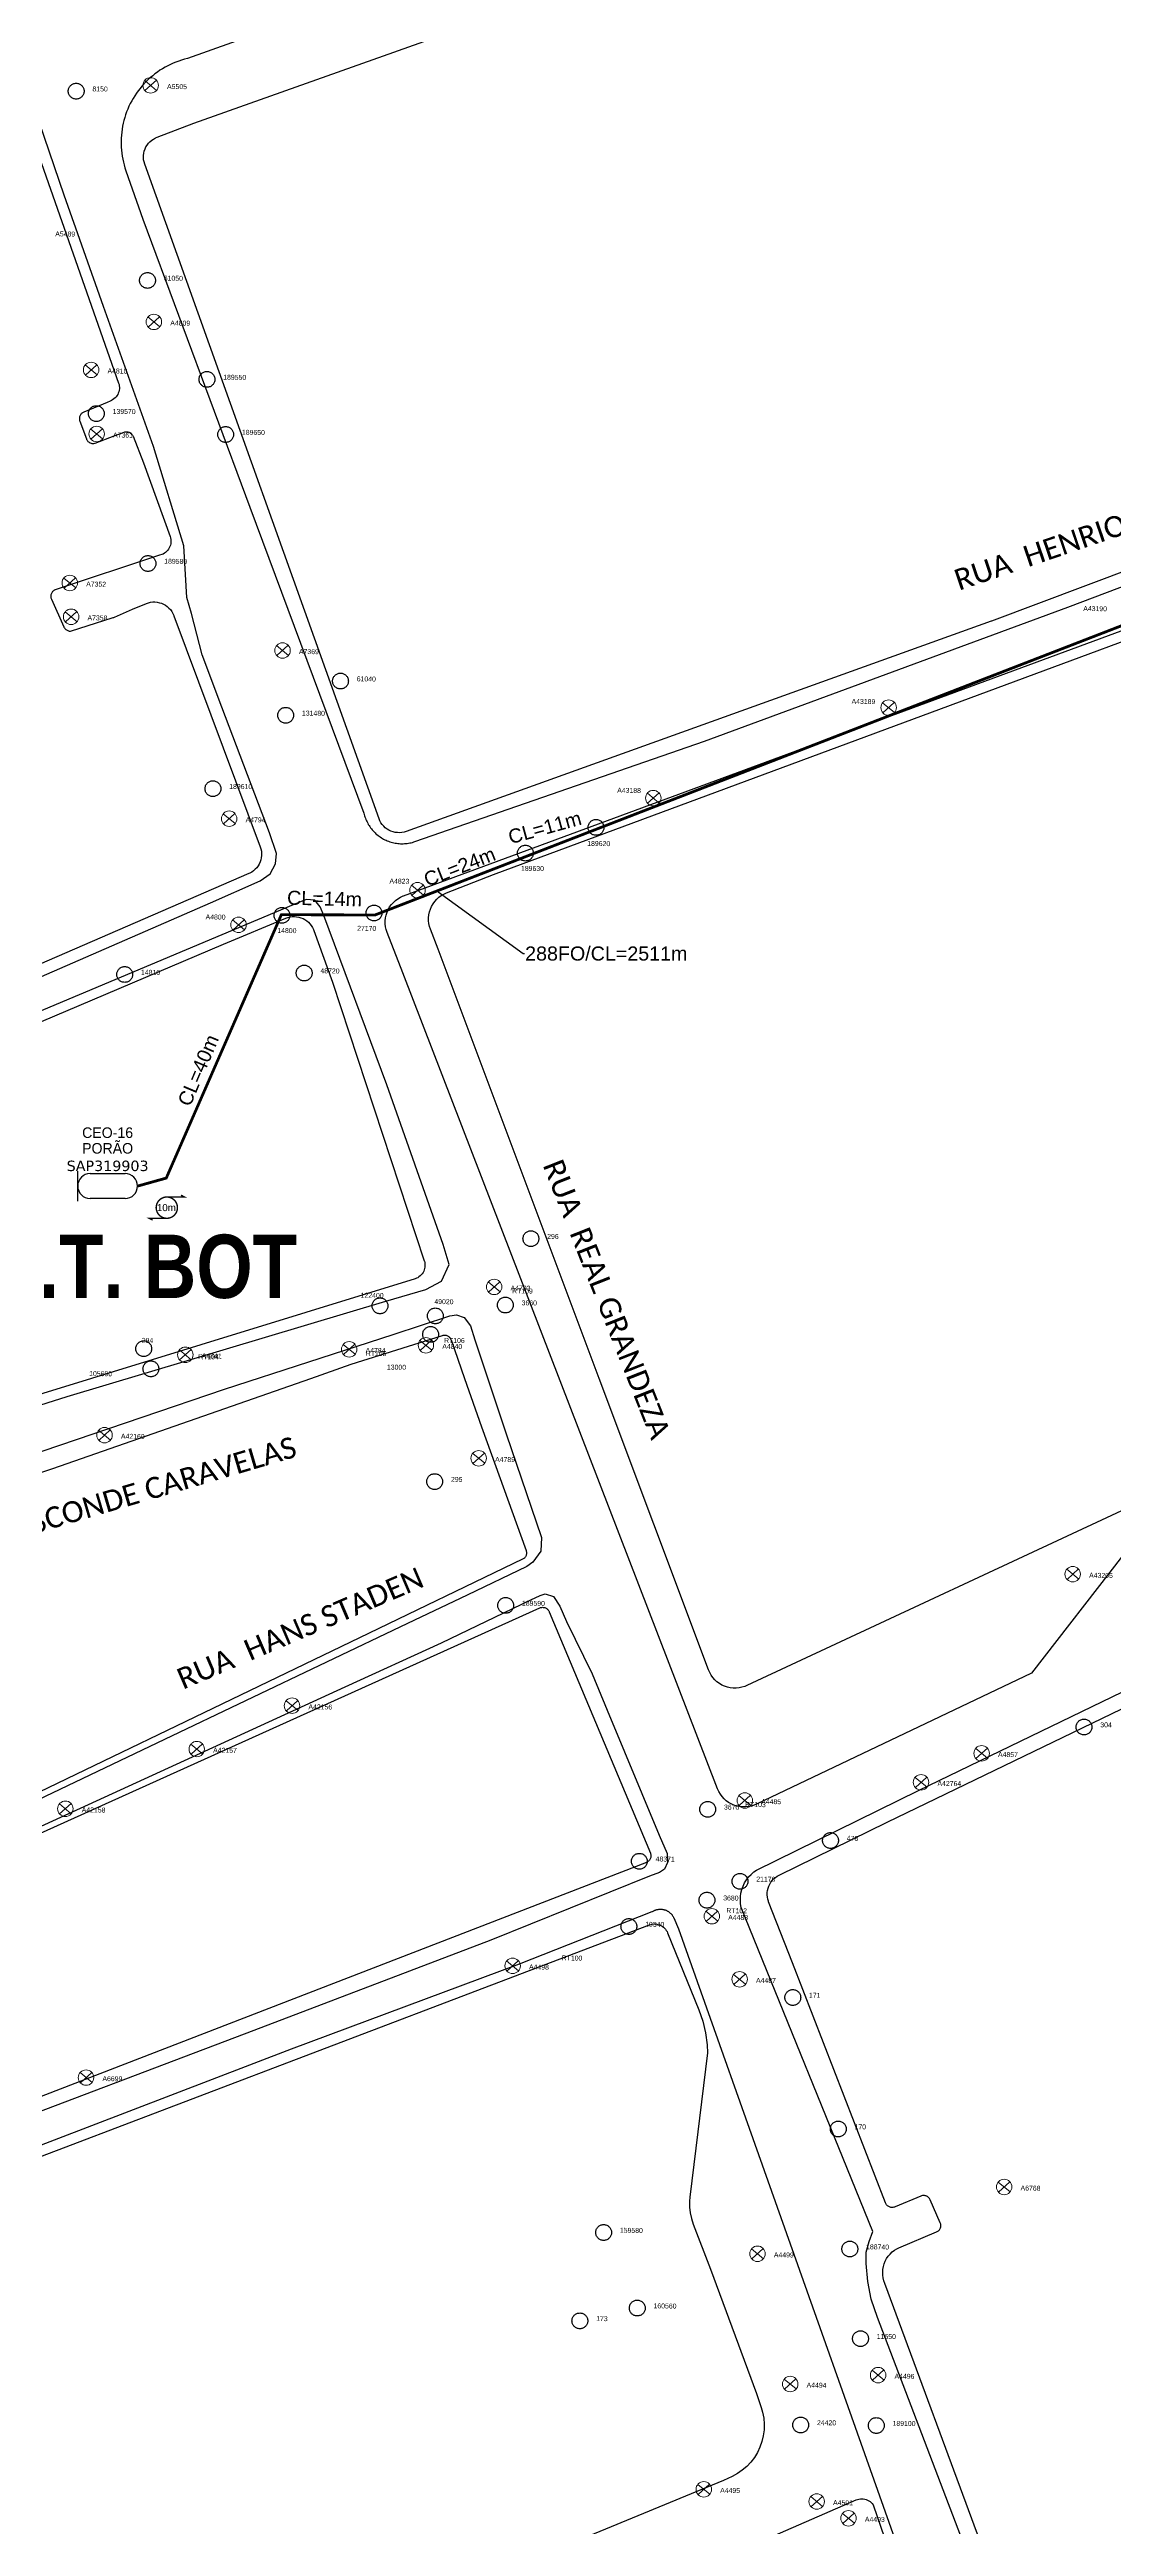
# Model space of a CAD drawing. Header units: millimetres. Extents: x 676447 to 689606, y 7455628 to 7463967.
# Drawn here: x 685325.4 to 685476.6, y 7460082.8 to 7460434.7 of the extents above; entities that cross this region are included whole.
import ezdxf
from ezdxf.enums import TextEntityAlignment as Align

# ---------------------------------------------------------------- set-up
doc = ezdxf.new("R2010")
doc.units = ezdxf.units.MM
doc.header["$LTSCALE"] = 0.1
doc.header["$MEASUREMENT"] = 0
doc.linetypes.add('PHANTOM2', pattern=[1.25, 0.625, -0.125, 0.125, -0.125, 0.125, -0.125])
doc.layers.add('10.4-Postes', color=1, linetype='Continuous', lineweight=0)
for name, color, linetype in [('Caixas Subterrâneas', 5, 'Continuous'), ('CEO', 1, 'Continuous'), ('E.T.', 7, 'Continuous'), ('label_cabos', 7, 'Continuous'), ('label_cabos @ 1', 7, 'Continuous'), ('LAYOUT', 7, 'Continuous'), ('LEGENDAS_INFRAESTRUTURAS', 7, 'Continuous'), ('MUB_MEIOFIO', 7, 'Continuous'), ('MUB_QUADRAS', 7, 'Continuous'), ('MUB_SEGMENTO', 7, 'Continuous'), ('NOS_DE_INFRAESTRUTURA', 7, 'Continuous')]:
    doc.layers.add(name, color=color, linetype=linetype)
doc.styles.add('Legend', font='calibri.ttf')
doc.styles.add('siredit', font='verdana.ttf')
doc.styles.get("Standard").update_dxf_attribs({"font": 'arial.ttf'})
doc.styles.add('Style-font000', font='font000.shx')
doc.styles.add('SWISS BIT', font='swisscb.ttf')
doc.dimstyles.new('FW', dxfattribs={"dimscale": 0, "dimtxt": 2, "dimasz": 0.18, "dimexe": 0.18, "dimexo": 0.0625, "dimgap": 0.09, "dimtad": 0, "dimtoh": 1, "dimdec": 0, "dimzin": 0, "dimdsep": 46, "dimtxsty": 'Standard', "dimcen": 0.09, "dimse1": 1, "dimse2": 1, "dimsd1": 1, "dimsd2": 1, "dimclrt": 7, "dimadec": 0, "dimazin": 0, "dimtfac": 1, "dimtdec": 0, "dimtofl": 0, "dimtmove": 0, "dimatfit": 3, "dimfxl": 0, "dimtolj": 1, "dimtzin": 0, "dimarcsym": 0})

# ---------------------------------------------------------------- blocks, each defined once
blk = doc.blocks.new('PTPT')
at = {"layer": '10.4-Postes', "color": 1, "linetype": 'PHANTOM2'}
for points in [[(-0.0000079, 0.0000104), (0.0000075, -0.000002)], [(0.000007, 0.0000109), (-0.0000074, -0.0000025)]]:
    blk.add_lwpolyline(points, dxfattribs=at)
at = {"layer": '10.4-Postes', "color": 1}
blk.add_circle((-0.0000002, 0.0000042), 0.00000987, dxfattribs=at)
blk = doc.blocks.new('MHMZ')
at = {"linetype": 'PHANTOM2'}
blk.add_circle((0, 0), 0.0000101, dxfattribs=at)
blk = doc.blocks.new('ceo')
at = {"layer": 'CEO'}
for p, q in [((1.77, 1.77), (6.73, 1.77)), ((6.73, -1.77), (1.77, -1.77))]:
    blk.add_line(p, q, dxfattribs=at)
blk.add_lwpolyline([(0, -2.13), (0, 2.13)], dxfattribs=at)
for centre, start, end in [((1.77, 0), 90, 270), ((6.73, 0), 270, 90)]:
    blk.add_arc(centre, 1.77, start, end, dxfattribs=at)
for tag, height, style, p in [('NOME?', 1.5, 'Style-font000', (4.25, 7.59)), ('LOCAL?', 1.5, 'Style-font000', (4.25, 5.37)), ('TIPO?', 1.48, 'siredit', (4.25, 2.88))]:
    blk.add_attdef(tag, text='', height=height, dxfattribs=dict(at, style=style)).set_placement(p, align=Align.MIDDLE_CENTER)
at = {"layer": 'CEO', "style": 'siredit', "flags": 1}
for tag, height, p in [('ID', 0.887, (4.25, 9.07)), ('COORX', 0.739, (4.25, -1.77)), ('COORY', 0.739, (4.25, -1.77))]:
    blk.add_attdef(tag, text='', height=height, dxfattribs=at).set_placement(p, align=Align.MIDDLE_CENTER)
at = {"layer": 'CEO', "style": 'Style-font000'}
blk.add_attdef('FIBRAS_RESERVA', text='', height=1.5, dxfattribs=at).set_placement((4.25, -2.94), align=Align.TOP_CENTER)
blk = doc.blocks.new('A$C6FB0096B')
at = {"layer": 'LAYOUT', "color": 0, "const_width": 0.2}
blk.add_lwpolyline([(0, 1.51, 1.000012), (0, -1.51, 0.999978)], format="xyb", close=True, dxfattribs=at)
for points in [[(0, 1.51), (2.52, 1.51), (2.02, 1.77)], [(0, -1.51), (-2.52, -1.51), (-2.02, -1.77)]]:
    blk.add_lwpolyline(points, dxfattribs=at)
at = {"layer": 'LAYOUT', "color": 0}
blk.add_text('10m', height=1, dxfattribs=at).set_placement((-0.06, 0), align=Align.MIDDLE_CENTER)

msp = doc.modelspace()

# ---------------------------------------------------------------- linework, layer by layer
at = {"color": 1, "const_width": 0.4}
msp.add_lwpolyline([(685337.95, 7460273.18), (685342.03, 7460274.32), (685358.39, 7460311.75), (685358.39, 7460311.75), (685371.67, 7460311.69), (685531.12, 7460373.47), (685567.06, 7460386.17), (685577.94, 7460372.97), (685622.51, 7460280.67), (685718.8, 7460326.5), (685732.65, 7460330.77), (685842.46, 7460381.78), (685841.65, 7460373.53), (685944.36, 7460421.62)], dxfattribs=at)
at = {"layer": 'MUB_MEIOFIO', "color": 253, "linetype": 'Continuous'}
for points in [[(685448.91, 7460470.43), (685345.03, 7460433.38)], [(685345.03, 7460433.38), (685344.62, 7460433.27), (685344.21, 7460433.15), (685343.8, 7460433.02), (685343.4, 7460432.87), (685343.01, 7460432.71), (685342.62, 7460432.53), (685342.24, 7460432.35), (685341.86, 7460432.14), (685341.49, 7460431.93), (685341.13, 7460431.7), (685340.78, 7460431.46), (685340.43, 7460431.21), (685340.1, 7460430.94), (685339.77, 7460430.67), (685339.46, 7460430.38), (685339.15, 7460430.08), (685338.86, 7460429.77), (685338.57, 7460429.45), (685338.3, 7460429.13), (685338.04, 7460428.79), (685337.79, 7460428.44), (685337.55, 7460428.09), (685337.33, 7460427.72), (685337.12, 7460427.35), (685336.92, 7460426.98), (685336.73, 7460426.59), (685336.56, 7460426.2), (685336.4, 7460425.81), (685336.26, 7460425.4), (685336.13, 7460425), (685336.01, 7460424.59), (685335.91, 7460424.17), (685335.83, 7460423.75), (685335.75, 7460423.33), (685335.7, 7460422.91), (685335.65, 7460422.49), (685335.63, 7460422.06), (685335.61, 7460421.63), (685335.61, 7460421.21), (685335.63, 7460420.78), (685335.66, 7460420.36), (685335.71, 7460419.93), (685335.77, 7460419.51), (685335.84, 7460419.09), (685335.94, 7460418.67), (685336.04, 7460418.26), (685336.16, 7460417.85), (685336.29, 7460417.44), (685338.69, 7460410.56), (685353.9, 7460369.62), (685370.11, 7460326.17), (685370.15, 7460325.98), (685370.21, 7460325.8), (685370.26, 7460325.62), (685370.33, 7460325.44), (685370.4, 7460325.26), (685370.47, 7460325.08), (685370.56, 7460324.91), (685370.65, 7460324.74), (685370.74, 7460324.57), (685370.84, 7460324.41), (685370.94, 7460324.25), (685371.06, 7460324.1), (685371.17, 7460323.94), (685371.29, 7460323.8), (685371.42, 7460323.65), (685371.55, 7460323.51), (685371.69, 7460323.38), (685371.83, 7460323.25), (685371.97, 7460323.12), (685372.12, 7460323), (685372.27, 7460322.89), (685372.43, 7460322.78), (685372.59, 7460322.67), (685372.75, 7460322.57), (685372.92, 7460322.48), (685373.09, 7460322.39), (685373.26, 7460322.31), (685373.44, 7460322.24), (685373.62, 7460322.17), (685373.8, 7460322.11), (685373.98, 7460322.05), (685374.17, 7460322), (685374.35, 7460321.95), (685374.54, 7460321.92), (685374.73, 7460321.89), (685374.92, 7460321.86), (685375.11, 7460321.84), (685375.3, 7460321.83), (685375.49, 7460321.83), (685375.68, 7460321.83), (685375.87, 7460321.84), (685376.06, 7460321.85), (685376.25, 7460321.87), (685376.44, 7460321.9), (685376.63, 7460321.93), (685376.82, 7460321.97), (685377, 7460322.02), (685377.19, 7460322.07), (685377.37, 7460322.13), (685418.49, 7460336.41), (685470.13, 7460355.43), (685525.59, 7460376.41)], [(685309.15, 7460296.37), (685348.31, 7460313.42), (685355.35, 7460316.53), (685356.81, 7460317.54), (685357.56, 7460318.96), (685357.68, 7460320.44), (685356.72, 7460323.36), (685349.95, 7460341.21), (685347.14, 7460348.68), (685345.61, 7460354.55), (685344.97, 7460356.8), (685344.53, 7460364.14), (685340.23, 7460378.26), (685333.12, 7460398.13), (685327.53, 7460413.97), (685323.31, 7460426.31)], [(685477.88, 7460220.63), (685464.98, 7460203.97), (685425.87, 7460185.38), (685425.55, 7460185.24), (685425.15, 7460185.11), (685424.74, 7460185.02), (685424.32, 7460184.98), (685423.9, 7460184.98), (685423.49, 7460185.02), (685423.08, 7460185.11), (685422.68, 7460185.24), (685422.3, 7460185.41), (685421.93, 7460185.61), (685421.59, 7460185.86), (685421.28, 7460186.14), (685421, 7460186.45), (685420.76, 7460186.79), (685420.55, 7460187.15), (685420.37, 7460187.53), (685375.62, 7460303.47), (685373.4, 7460309.22), (685373.27, 7460309.62), (685373.18, 7460310.03), (685373.14, 7460310.45), (685373.14, 7460310.87), (685373.18, 7460311.28), (685373.27, 7460311.69), (685373.4, 7460312.09), (685373.57, 7460312.47), (685373.77, 7460312.84), (685374.02, 7460313.18), (685374.3, 7460313.49), (685374.61, 7460313.77), (685374.95, 7460314.01), (685375.31, 7460314.22), (685375.69, 7460314.4), (685375.75, 7460314.42), (685570.83, 7460386.45)], [(685272.12, 7460225.64), (685327.96, 7460243.28), (685373.24, 7460256.85), (685378.91, 7460258.51), (685381.16, 7460259.68), (685382.24, 7460262.03), (685381.36, 7460264.87), (685373.35, 7460287.58), (685364.4, 7460311.63), (685363.92, 7460312.86), (685363.16, 7460313.81), (685361.93, 7460313.91), (685360.08, 7460313.15), (685319.54, 7460296.09)], [(685456.84, 7460076.38), (685443.1, 7460112.44), (685442.19, 7460115.06), (685441.69, 7460117.58), (685441.49, 7460120.11), (685441.49, 7460121.72), (685441.89, 7460123.23), (685442.42, 7460124.64), (685423.73, 7460170.71), (685423.64, 7460171.21), (685423.6, 7460171.73), (685423.62, 7460172.24), (685423.68, 7460172.75), (685423.81, 7460173.25), (685423.98, 7460173.73), (685424.2, 7460174.19), (685424.47, 7460174.63), (685424.78, 7460175.03), (685425.14, 7460175.4), (685425.53, 7460175.74), (685425.87, 7460175.98), (685448.89, 7460187.29), (685533.03, 7460227.98), (685612.55, 7460265.56)], [(685315.17, 7460232.38), (685350.31, 7460244.31), (685374.26, 7460252.1), (685382.32, 7460254.75), (685383.26, 7460254.9), (685384.36, 7460254.49), (685385.24, 7460253.33), (685385.88, 7460251.35), (685390.34, 7460237.99), (685395.34, 7460223.28), (685395.24, 7460221.3), (685394.13, 7460219.73), (685393.26, 7460219.12), (685384.77, 7460215.08), (685376.29, 7460211.03), (685341.8, 7460194.57), (685313.08, 7460180.85)], [(685317.9, 7460179.36), (685340.06, 7460189.51), (685367.44, 7460202.04), (685381.16, 7460208.31), (685393.85, 7460214.39), (685395.17, 7460215.02), (685395.86, 7460215.24), (685397.05, 7460214.86), (685397.93, 7460213.51), (685398.91, 7460211.34), (685402.54, 7460203.88), (685404.66, 7460198.71), (685412.08, 7460180.97), (685413.19, 7460178.38), (685413.24, 7460177.08), (685412.8, 7460176.14), (685412.13, 7460175.66), (685410.69, 7460175.16), (685388.14, 7460166.04), (685354.46, 7460153.2), (685313.46, 7460137.7)], [(685320.23, 7460135.41), (685359.83, 7460150.61), (685392.22, 7460162.68), (685411.08, 7460170.1), (685411.14, 7460170.14), (685411.2, 7460170.17), (685411.26, 7460170.21), (685411.32, 7460170.24), (685411.39, 7460170.27), (685411.45, 7460170.3), (685411.52, 7460170.33), (685411.59, 7460170.35), (685411.66, 7460170.37), (685411.73, 7460170.39), (685411.8, 7460170.41), (685411.87, 7460170.42), (685411.94, 7460170.43), (685412.01, 7460170.44), (685412.08, 7460170.45), (685412.15, 7460170.45), (685412.22, 7460170.46), (685412.29, 7460170.45), (685412.36, 7460170.45), (685412.44, 7460170.45), (685412.51, 7460170.44), (685412.58, 7460170.43), (685412.65, 7460170.41), (685412.72, 7460170.4), (685412.79, 7460170.38), (685412.85, 7460170.36), (685412.92, 7460170.34), (685412.99, 7460170.31), (685413.06, 7460170.29), (685413.12, 7460170.26), (685413.19, 7460170.23), (685413.25, 7460170.19), (685413.31, 7460170.16), (685413.37, 7460170.12), (685413.43, 7460170.08), (685413.49, 7460170.04), (685413.54, 7460169.99), (685413.6, 7460169.95), (685413.65, 7460169.9), (685413.7, 7460169.85), (685413.75, 7460169.8), (685413.8, 7460169.74), (685413.85, 7460169.69), (685413.89, 7460169.63), (685413.93, 7460169.58), (685413.97, 7460169.52), (685414.01, 7460169.46), (685414.05, 7460169.39), (685414.08, 7460169.33), (685414.11, 7460169.27), (685414.14, 7460169.2), (685414.81, 7460167.64), (685443.87, 7460085.65)], [(685443.87, 7460085.65), (685459.37, 7460041.9)]]:
    msp.add_lwpolyline(points, dxfattribs=at)
at = {"layer": 'MUB_MEIOFIO', "linetype": 'Continuous'}
for points in [[(685448.91, 7460470.43), (685345.03, 7460433.38)], [(685345.03, 7460433.38), (685344.62, 7460433.27), (685344.21, 7460433.15), (685343.8, 7460433.02), (685343.4, 7460432.87), (685343.01, 7460432.71), (685342.62, 7460432.53), (685342.24, 7460432.35), (685341.86, 7460432.14), (685341.49, 7460431.93), (685341.13, 7460431.7), (685340.78, 7460431.46), (685340.43, 7460431.21), (685340.1, 7460430.94), (685339.77, 7460430.67), (685339.46, 7460430.38), (685339.15, 7460430.08), (685338.86, 7460429.77), (685338.57, 7460429.45), (685338.3, 7460429.13), (685338.04, 7460428.79), (685337.79, 7460428.44), (685337.55, 7460428.09), (685337.33, 7460427.72), (685337.12, 7460427.35), (685336.92, 7460426.98), (685336.73, 7460426.59), (685336.56, 7460426.2), (685336.4, 7460425.81), (685336.26, 7460425.4), (685336.13, 7460425), (685336.01, 7460424.59), (685335.91, 7460424.17), (685335.83, 7460423.75), (685335.75, 7460423.33), (685335.7, 7460422.91), (685335.65, 7460422.49), (685335.63, 7460422.06), (685335.61, 7460421.63), (685335.61, 7460421.21), (685335.63, 7460420.78), (685335.66, 7460420.36), (685335.71, 7460419.93), (685335.77, 7460419.51), (685335.84, 7460419.09), (685335.94, 7460418.67), (685336.04, 7460418.26), (685336.16, 7460417.85), (685336.29, 7460417.44), (685338.69, 7460410.56), (685353.9, 7460369.62), (685370.11, 7460326.17), (685370.15, 7460325.98), (685370.21, 7460325.8), (685370.26, 7460325.62), (685370.33, 7460325.44), (685370.4, 7460325.26), (685370.47, 7460325.08), (685370.56, 7460324.91), (685370.65, 7460324.74), (685370.74, 7460324.57), (685370.84, 7460324.41), (685370.94, 7460324.25), (685371.06, 7460324.1), (685371.17, 7460323.94), (685371.29, 7460323.8), (685371.42, 7460323.65), (685371.55, 7460323.51), (685371.69, 7460323.38), (685371.83, 7460323.25), (685371.97, 7460323.12), (685372.12, 7460323), (685372.27, 7460322.89), (685372.43, 7460322.78), (685372.59, 7460322.67), (685372.75, 7460322.57), (685372.92, 7460322.48), (685373.09, 7460322.39), (685373.26, 7460322.31), (685373.44, 7460322.24), (685373.62, 7460322.17), (685373.8, 7460322.11), (685373.98, 7460322.05), (685374.17, 7460322), (685374.35, 7460321.95), (685374.54, 7460321.92), (685374.73, 7460321.89), (685374.92, 7460321.86), (685375.11, 7460321.84), (685375.3, 7460321.83), (685375.49, 7460321.83), (685375.68, 7460321.83), (685375.87, 7460321.84), (685376.06, 7460321.85), (685376.25, 7460321.87), (685376.44, 7460321.9), (685376.63, 7460321.93), (685376.82, 7460321.97), (685377, 7460322.02), (685377.19, 7460322.07), (685377.37, 7460322.13), (685418.49, 7460336.41), (685470.13, 7460355.43), (685525.59, 7460376.41)], [(685309.15, 7460296.37), (685348.31, 7460313.42), (685355.35, 7460316.53), (685356.81, 7460317.54), (685357.56, 7460318.96), (685357.68, 7460320.44), (685356.72, 7460323.36), (685349.95, 7460341.21), (685347.14, 7460348.68), (685345.61, 7460354.55), (685344.97, 7460356.8), (685344.53, 7460364.14), (685340.23, 7460378.26), (685333.12, 7460398.13), (685327.53, 7460413.97), (685323.31, 7460426.31)], [(685477.88, 7460220.63), (685464.98, 7460203.97), (685425.87, 7460185.38), (685425.55, 7460185.24), (685425.15, 7460185.11), (685424.74, 7460185.02), (685424.32, 7460184.98), (685423.9, 7460184.98), (685423.49, 7460185.02), (685423.08, 7460185.11), (685422.68, 7460185.24), (685422.3, 7460185.41), (685421.93, 7460185.61), (685421.59, 7460185.86), (685421.28, 7460186.14), (685421, 7460186.45), (685420.76, 7460186.79), (685420.55, 7460187.15), (685420.37, 7460187.53), (685375.62, 7460303.47), (685373.4, 7460309.22), (685373.27, 7460309.62), (685373.18, 7460310.03), (685373.14, 7460310.45), (685373.14, 7460310.87), (685373.18, 7460311.28), (685373.27, 7460311.69), (685373.4, 7460312.09), (685373.57, 7460312.47), (685373.77, 7460312.84), (685374.02, 7460313.18), (685374.3, 7460313.49), (685374.61, 7460313.77), (685374.95, 7460314.01), (685375.31, 7460314.22), (685375.69, 7460314.4), (685375.75, 7460314.42), (685570.83, 7460386.45)], [(685272.12, 7460225.64), (685327.96, 7460243.28), (685373.24, 7460256.85), (685378.91, 7460258.51), (685381.16, 7460259.68), (685382.24, 7460262.03), (685381.36, 7460264.87), (685373.35, 7460287.58), (685364.4, 7460311.63), (685363.92, 7460312.86), (685363.16, 7460313.81), (685361.93, 7460313.91), (685360.08, 7460313.15), (685319.54, 7460296.09)], [(685456.84, 7460076.38), (685443.1, 7460112.44), (685442.19, 7460115.06), (685441.69, 7460117.58), (685441.49, 7460120.11), (685441.49, 7460121.72), (685441.89, 7460123.23), (685442.42, 7460124.64), (685423.73, 7460170.71), (685423.64, 7460171.21), (685423.6, 7460171.73), (685423.62, 7460172.24), (685423.68, 7460172.75), (685423.81, 7460173.25), (685423.98, 7460173.73), (685424.2, 7460174.19), (685424.47, 7460174.63), (685424.78, 7460175.03), (685425.14, 7460175.4), (685425.53, 7460175.74), (685425.87, 7460175.98), (685448.89, 7460187.29), (685533.03, 7460227.98), (685612.55, 7460265.56)], [(685315.17, 7460232.38), (685350.31, 7460244.31), (685374.26, 7460252.1), (685382.32, 7460254.75), (685383.26, 7460254.9), (685384.36, 7460254.49), (685385.24, 7460253.33), (685385.88, 7460251.35), (685390.34, 7460237.99), (685395.34, 7460223.28), (685395.24, 7460221.3), (685394.13, 7460219.73), (685393.26, 7460219.12), (685384.77, 7460215.08), (685376.29, 7460211.03), (685341.8, 7460194.57), (685313.08, 7460180.85)], [(685317.9, 7460179.36), (685340.06, 7460189.51), (685367.44, 7460202.04), (685381.16, 7460208.31), (685393.85, 7460214.39), (685395.17, 7460215.02), (685395.86, 7460215.24), (685397.05, 7460214.86), (685397.93, 7460213.51), (685398.91, 7460211.34), (685402.54, 7460203.88), (685404.66, 7460198.71), (685412.08, 7460180.97), (685413.19, 7460178.38), (685413.24, 7460177.08), (685412.8, 7460176.14), (685412.13, 7460175.66), (685410.69, 7460175.16), (685388.14, 7460166.04), (685354.46, 7460153.2), (685313.46, 7460137.7)], [(685320.23, 7460135.41), (685359.83, 7460150.61), (685392.22, 7460162.68), (685411.08, 7460170.1), (685411.14, 7460170.14), (685411.2, 7460170.17), (685411.26, 7460170.21), (685411.32, 7460170.24), (685411.39, 7460170.27), (685411.45, 7460170.3), (685411.52, 7460170.33), (685411.59, 7460170.35), (685411.66, 7460170.37), (685411.73, 7460170.39), (685411.8, 7460170.41), (685411.87, 7460170.42), (685411.94, 7460170.43), (685412.01, 7460170.44), (685412.08, 7460170.45), (685412.15, 7460170.45), (685412.22, 7460170.46), (685412.29, 7460170.45), (685412.36, 7460170.45), (685412.44, 7460170.45), (685412.51, 7460170.44), (685412.58, 7460170.43), (685412.65, 7460170.41), (685412.72, 7460170.4), (685412.79, 7460170.38), (685412.85, 7460170.36), (685412.92, 7460170.34), (685412.99, 7460170.31), (685413.06, 7460170.29), (685413.12, 7460170.26), (685413.19, 7460170.23), (685413.25, 7460170.19), (685413.31, 7460170.16), (685413.37, 7460170.12), (685413.43, 7460170.08), (685413.49, 7460170.04), (685413.54, 7460169.99), (685413.6, 7460169.95), (685413.65, 7460169.9), (685413.7, 7460169.85), (685413.75, 7460169.8), (685413.8, 7460169.74), (685413.85, 7460169.69), (685413.89, 7460169.63), (685413.93, 7460169.58), (685413.97, 7460169.52), (685414.01, 7460169.46), (685414.05, 7460169.39), (685414.08, 7460169.33), (685414.11, 7460169.27), (685414.14, 7460169.2), (685414.81, 7460167.64), (685443.87, 7460085.65)], [(685443.87, 7460085.65), (685459.37, 7460041.9)]]:
    msp.add_lwpolyline(points, dxfattribs=at)
at = {"layer": 'MUB_QUADRAS', "linetype": 'Continuous'}
for points in [[(685338.97, 7460418.38), (685338.88, 7460418.68), (685338.82, 7460418.99), (685338.79, 7460419.3), (685338.8, 7460419.61), (685338.84, 7460419.93), (685338.91, 7460420.23), (685339.02, 7460420.53), (685339.15, 7460420.81), (685339.32, 7460421.08), (685339.51, 7460421.33), (685339.72, 7460421.56), (685339.96, 7460421.76), (685340.22, 7460421.94), (685340.49, 7460422.09), (685340.72, 7460422.19), (685345.96, 7460424.2), (685523.49, 7460487.28)], [(685322.34, 7460423.99), (685335.26, 7460387.27), (685335.32, 7460387.07), (685335.36, 7460386.86), (685335.37, 7460386.65), (685335.37, 7460386.44), (685335.34, 7460386.24), (685335.29, 7460386.03), (685335.22, 7460385.84), (685335.13, 7460385.65), (685335.02, 7460385.47), (685334.89, 7460385.3), (685334.75, 7460385.15), (685334.59, 7460385.02), (685334.41, 7460384.9), (685334.23, 7460384.8), (685334.04, 7460384.72), (685333.65, 7460384.5), (685330.32, 7460383.14), (685330.23, 7460383.09), (685330.14, 7460383.04), (685330.05, 7460382.98), (685329.97, 7460382.91), (685329.9, 7460382.83), (685329.84, 7460382.75), (685329.79, 7460382.65), (685329.75, 7460382.56), (685329.72, 7460382.46), (685329.7, 7460382.36), (685329.69, 7460382.25), (685329.69, 7460382.15), (685329.7, 7460382.04), (685329.72, 7460381.94), (685329.75, 7460381.86), (685330.68, 7460379.34), (685330.72, 7460379.24), (685330.77, 7460379.15), (685330.83, 7460379.07), (685330.9, 7460378.99), (685330.97, 7460378.92), (685331.06, 7460378.85), (685331.15, 7460378.8), (685331.24, 7460378.76), (685331.34, 7460378.72), (685331.44, 7460378.7), (685331.55, 7460378.69), (685331.65, 7460378.68), (685331.76, 7460378.69), (685331.86, 7460378.71), (685331.93, 7460378.74), (685334.64, 7460379.79), (685336.03, 7460380.29), (685336.13, 7460380.32), (685336.23, 7460380.34), (685336.34, 7460380.35), (685336.44, 7460380.34), (685336.55, 7460380.33), (685336.65, 7460380.31), (685336.75, 7460380.27), (685336.84, 7460380.23), (685336.93, 7460380.18), (685337.02, 7460380.11), (685337.09, 7460380.04), (685337.16, 7460379.96), (685337.22, 7460379.88), (685337.27, 7460379.78), (685337.31, 7460379.71), (685338.78, 7460375.93), (685342.58, 7460365.46), (685342.64, 7460365.26), (685342.68, 7460365.06), (685342.7, 7460364.85), (685342.69, 7460364.64), (685342.67, 7460364.43), (685342.62, 7460364.23), (685342.55, 7460364.03), (685342.46, 7460363.84), (685342.35, 7460363.66), (685342.23, 7460363.5), (685342.08, 7460363.34), (685341.93, 7460363.21), (685341.76, 7460363.09), (685341.57, 7460362.98), (685341.4, 7460362.91), (685341.08, 7460362.8), (685326.25, 7460357.9), (685326.22, 7460357.89), (685326.13, 7460357.84), (685326.04, 7460357.79), (685325.96, 7460357.72), (685325.89, 7460357.65), (685325.82, 7460357.57), (685325.77, 7460357.48), (685325.72, 7460357.39), (685325.68, 7460357.29), (685325.65, 7460357.19), (685325.64, 7460357.08), (685325.63, 7460356.98), (685325.64, 7460356.87), (685325.65, 7460356.77), (685325.68, 7460356.67), (685325.72, 7460356.57), (685327.47, 7460352.63), (685327.5, 7460352.58), (685327.55, 7460352.49), (685327.61, 7460352.4), (685327.68, 7460352.33), (685327.76, 7460352.26), (685327.84, 7460352.19), (685327.93, 7460352.14), (685328.03, 7460352.1), (685328.13, 7460352.07), (685328.23, 7460352.04), (685328.33, 7460352.03), (685328.44, 7460352.03), (685334.47, 7460353.94), (685334.58, 7460353.97), (685334.67, 7460354), (685337.25, 7460355.14), (685339.2, 7460355.96), (685339.5, 7460356.06), (685339.8, 7460356.13), (685340.12, 7460356.17), (685340.43, 7460356.17), (685340.74, 7460356.14), (685341.05, 7460356.07), (685341.35, 7460355.98), (685341.64, 7460355.86), (685341.91, 7460355.7), (685342.17, 7460355.52), (685342.4, 7460355.31), (685342.61, 7460355.08), (685342.8, 7460354.83), (685342.96, 7460354.55), (685343.09, 7460354.27), (685343.11, 7460354.22), (685355.38, 7460321.38), (685355.47, 7460321.08), (685355.54, 7460320.77), (685355.57, 7460320.46), (685355.56, 7460320.14), (685355.53, 7460319.83), (685355.46, 7460319.52), (685355.36, 7460319.23), (685355.23, 7460318.94), (685355.07, 7460318.67), (685354.88, 7460318.42), (685354.67, 7460318.19), (685354.44, 7460317.98), (685354.18, 7460317.8), (685353.91, 7460317.64), (685353.76, 7460317.57), (685269.38, 7460280.97)], [(685560.97, 7460391.68), (685459.29, 7460353.45), (685459.25, 7460353.43), (685376.11, 7460323.57), (685375.81, 7460323.47), (685375.5, 7460323.42), (685375.18, 7460323.39), (685374.87, 7460323.4), (685374.56, 7460323.44), (685374.25, 7460323.51), (685373.96, 7460323.61), (685373.67, 7460323.75), (685373.4, 7460323.91), (685373.15, 7460324.1), (685372.93, 7460324.31), (685372.72, 7460324.55), (685372.54, 7460324.81), (685372.39, 7460325.08), (685372.27, 7460325.37), (685372.27, 7460325.38), (685338.97, 7460418.38)], [(685379.56, 7460309.69), (685379.44, 7460310.06), (685379.35, 7460310.47), (685379.31, 7460310.89), (685379.31, 7460311.3), (685379.35, 7460311.72), (685379.43, 7460312.13), (685379.56, 7460312.53), (685379.73, 7460312.91), (685379.94, 7460313.28), (685380.18, 7460313.62), (685380.46, 7460313.93), (685380.77, 7460314.21), (685381.11, 7460314.46), (685381.47, 7460314.67), (685381.85, 7460314.84), (685388.54, 7460317.44), (685562.11, 7460381.77)], [(685290.83, 7460282.35), (685350.14, 7460307.53), (685359.02, 7460311.24), (685359.31, 7460311.35), (685359.62, 7460311.42), (685359.93, 7460311.47), (685360.24, 7460311.48), (685360.55, 7460311.45), (685360.86, 7460311.4), (685361.16, 7460311.31), (685361.46, 7460311.19), (685361.73, 7460311.04), (685361.99, 7460310.86), (685362.23, 7460310.66), (685362.45, 7460310.43), (685362.64, 7460310.19), (685362.8, 7460309.92), (685362.94, 7460309.64), (685362.99, 7460309.5), (685365.66, 7460302.15), (685378.69, 7460262.55), (685378.7, 7460262.51), (685378.76, 7460262.31), (685378.78, 7460262.1), (685378.79, 7460261.89), (685378.78, 7460261.68), (685378.74, 7460261.48), (685378.68, 7460261.27), (685378.61, 7460261.08), (685378.51, 7460260.89), (685378.39, 7460260.72), (685378.26, 7460260.56), (685378.11, 7460260.41), (685377.94, 7460260.29), (685377.77, 7460260.17), (685377.58, 7460260.08), (685377.38, 7460260.01), (685331.39, 7460245.85), (685277.37, 7460229.22)], [(685482.63, 7460229.32), (685424.53, 7460202.23), (685424.22, 7460202.11), (685423.83, 7460201.98), (685423.42, 7460201.9), (685423, 7460201.86), (685422.58, 7460201.86), (685422.16, 7460201.91), (685421.76, 7460202), (685421.36, 7460202.13), (685420.98, 7460202.3), (685420.62, 7460202.51), (685420.28, 7460202.76), (685419.97, 7460203.04), (685419.69, 7460203.36), (685419.45, 7460203.7), (685419.24, 7460204.06), (685419.07, 7460204.45), (685403.54, 7460245.85), (685380.65, 7460306.84), (685379.56, 7460309.69)], [(685293.65, 7460222.39), (685325.9, 7460233.07), (685362.55, 7460245.85), (685368.31, 7460247.86), (685381.26, 7460251.96), (685381.36, 7460251.98), (685381.47, 7460252), (685381.57, 7460252), (685381.68, 7460252), (685381.78, 7460251.98), (685381.88, 7460251.95), (685381.98, 7460251.91), (685382.07, 7460251.87), (685382.16, 7460251.81), (685382.24, 7460251.74), (685382.31, 7460251.67), (685382.38, 7460251.58), (685382.43, 7460251.5), (685382.48, 7460251.4), (685382.51, 7460251.33), (685384.42, 7460245.85), (685386.81, 7460238.97), (685393.16, 7460221.4), (685393.19, 7460221.3), (685393.21, 7460221.2), (685393.22, 7460221.09), (685393.22, 7460220.99), (685393.21, 7460220.88), (685393.18, 7460220.78), (685393.15, 7460220.68), (685393.1, 7460220.59), (685393.05, 7460220.5), (685392.99, 7460220.42), (685392.92, 7460220.34), (685392.84, 7460220.27), (685392.75, 7460220.21), (685392.66, 7460220.16), (685369.47, 7460209.02), (685308.29, 7460179.55)], [(685427.62, 7460171.51), (685427.6, 7460171.57), (685427.51, 7460171.87), (685427.45, 7460172.18), (685427.42, 7460172.49), (685427.42, 7460172.8), (685427.46, 7460173.12), (685427.53, 7460173.42), (685427.63, 7460173.72), (685427.77, 7460174), (685427.93, 7460174.27), (685428.12, 7460174.52), (685428.33, 7460174.75), (685428.57, 7460174.96), (685428.82, 7460175.14), (685429.1, 7460175.29), (685444.45, 7460182.81), (685575, 7460245.85)], [(685310.47, 7460175.08), (685395.09, 7460213.25), (685395.19, 7460213.29), (685395.29, 7460213.31), (685395.4, 7460213.33), (685395.5, 7460213.34), (685395.6, 7460213.33), (685395.71, 7460213.32), (685395.81, 7460213.29), (685395.91, 7460213.25), (685396, 7460213.2), (685396.09, 7460213.15), (685396.17, 7460213.08), (685396.24, 7460213.01), (685396.31, 7460212.93), (685396.37, 7460212.84), (685396.42, 7460212.75), (685396.43, 7460212.72), (685410.81, 7460178.42), (685410.85, 7460178.32), (685410.87, 7460178.22), (685410.89, 7460178.12), (685410.89, 7460178.01), (685410.88, 7460177.91), (685410.86, 7460177.8), (685410.84, 7460177.7), (685410.8, 7460177.61), (685410.75, 7460177.52), (685410.69, 7460177.43), (685410.62, 7460177.35), (685410.54, 7460177.28), (685410.46, 7460177.21), (685410.37, 7460177.16), (685410.28, 7460177.11), (685410.25, 7460177.1), (685254.89, 7460117.03)], [(685472.05, 7460041.68), (685444.14, 7460117.28), (685444, 7460117.66), (685443.9, 7460118.06), (685443.84, 7460118.46), (685443.83, 7460118.87), (685443.85, 7460119.28), (685443.92, 7460119.68), (685444.04, 7460120.07), (685444.19, 7460120.45), (685444.38, 7460120.81), (685444.61, 7460121.15), (685444.87, 7460121.46), (685445.16, 7460121.75), (685445.48, 7460122), (685445.83, 7460122.22), (685446.11, 7460122.36), (685451.49, 7460124.6), (685451.58, 7460124.64), (685451.67, 7460124.7), (685451.75, 7460124.76), (685451.83, 7460124.84), (685451.9, 7460124.92), (685451.95, 7460125.01), (685452, 7460125.1), (685452.04, 7460125.2), (685452.07, 7460125.3), (685452.08, 7460125.4), (685452.09, 7460125.51), (685452.08, 7460125.61), (685452.07, 7460125.71), (685452.04, 7460125.82), (685452.01, 7460125.9), (685450.57, 7460129.16), (685450.52, 7460129.26), (685450.47, 7460129.35), (685450.4, 7460129.43), (685450.33, 7460129.51), (685450.25, 7460129.57), (685450.17, 7460129.63), (685450.07, 7460129.68), (685449.98, 7460129.72), (685449.88, 7460129.75), (685449.77, 7460129.77), (685449.67, 7460129.78), (685449.56, 7460129.78), (685449.46, 7460129.76), (685449.36, 7460129.74), (685449.26, 7460129.7), (685449.23, 7460129.69), (685445.59, 7460128.16), (685445.49, 7460128.12), (685445.39, 7460128.1), (685445.28, 7460128.08), (685445.18, 7460128.07), (685445.07, 7460128.08), (685444.97, 7460128.09), (685444.87, 7460128.12), (685444.77, 7460128.15), (685444.68, 7460128.2), (685444.59, 7460128.26), (685444.51, 7460128.32), (685444.43, 7460128.39), (685444.37, 7460128.47), (685444.31, 7460128.56), (685444.26, 7460128.65), (685444.24, 7460128.71), (685431, 7460162.84), (685427.62, 7460171.51)], [(685253.83, 7460108.58), (685410.68, 7460168.23), (685410.88, 7460168.29), (685411.09, 7460168.33), (685411.3, 7460168.35), (685411.51, 7460168.35), (685411.71, 7460168.33), (685411.92, 7460168.29), (685412.12, 7460168.22), (685412.31, 7460168.14), (685412.49, 7460168.03), (685412.66, 7460167.91), (685412.81, 7460167.77), (685412.95, 7460167.61), (685413.08, 7460167.44), (685413.18, 7460167.26), (685413.25, 7460167.11), (685417.7, 7460156.17), (685418.27, 7460154.55), (685418.66, 7460152.87), (685418.88, 7460151.17), (685418.92, 7460150.06), (685416.43, 7460129.52), (685416.38, 7460128.98), (685416.38, 7460128.14), (685416.47, 7460127.31), (685416.64, 7460126.49), (685416.9, 7460125.69), (685419.35, 7460119.32), (685425.9, 7460101.63), (685426.57, 7460099.64), (685426.76, 7460098.97), (685426.92, 7460098.14), (685426.99, 7460097.31), (685426.97, 7460096.47), (685426.86, 7460095.64), (685426.66, 7460094.83), (685426.38, 7460094.04), (685426.03, 7460093.28), (685425.59, 7460092.57), (685425.08, 7460091.9), (685424.51, 7460091.29), (685423.87, 7460090.75), (685423.18, 7460090.27), (685422.44, 7460089.87), (685421.21, 7460089.28), (685341.16, 7460056.26)], [(685355.21, 7460049.55), (685440.04, 7460086.52), (685440.24, 7460086.59), (685440.44, 7460086.64), (685440.65, 7460086.67), (685440.86, 7460086.68), (685441.06, 7460086.67), (685441.27, 7460086.63), (685441.47, 7460086.58), (685441.67, 7460086.5), (685441.85, 7460086.4), (685442.03, 7460086.29), (685442.19, 7460086.15), (685442.34, 7460086), (685442.47, 7460085.84), (685442.48, 7460085.82), (685458.3, 7460039.8)]]:
    msp.add_lwpolyline(points, dxfattribs=at)

# ---------------------------------------------------------------- block references
at = {"layer": 'Caixas Subterrâneas', "color": 40}
for p, xscale, yscale, zscale, rotation in [((685329.23, 7460428.74), 111319.4907932736, 111319.4907932736, 111319.4907932736, 359.2948553585985), ((685339.37, 7460401.85), 111319.4907932736, 111319.4907932736, 111319.4907932736, 359.2948085035891), ((685347.81, 7460387.79), 111319.4907932736, 111319.4907932736, 111319.4907932736, 359.2947720652094), ((685332.1, 7460382.93), 111319.4907932735, 111319.4907932735, 111319.4907932735, 359.2948303062727), ((685350.47, 7460379.96), 111319.4907932735, 111319.4907932735, 111319.4907932735, 359.2947595387366), ((685339.43, 7460361.64), 111319.4907932736, 111319.4907932736, 111319.4907932736, 359.2947958275788), ((685366.78, 7460344.93), 111319.4907932736, 111319.4907932736, 111319.4907932736, 359.2946866654557), ((685359, 7460340.07), 111319.4907932735, 111319.4907932735, 111319.4907932735, 359.2947147497268), ((685348.66, 7460329.64), 111319.4907932735, 111319.4907932735, 111319.4907932735, 359.2947508377046), ((685403.09, 7460324.14), 111319.4907932736, 111319.4907932736, 111319.4907932736, 359.294542155549), ((685393.06, 7460320.49), 111319.4907932736, 111319.4907932736, 111319.4907932736, 359.2945792025788), ((685358.47, 7460311.65), 111319.4907932736, 111319.4907932736, 111319.4907932736, 359.2947079832086), ((685371.55, 7460311.98), 111319.4907932735, 111319.4907932735, 111319.4907932735, 359.2946583571367), ((685361.62, 7460303.45), 111319.4907932736, 111319.4907932736, 111319.4907932736, 359.2946934784933), ((685336.13, 7460303.25), 111319.4907932736, 111319.4907932736, 111319.4907932736, 359.2947903248214), ((685393.84, 7460265.71), 111319.4907932735, 111319.4907932735, 111319.4907932735, 359.2945592594833), ((685372.4, 7460256.17), 111319.4907932736, 111319.4907932736, 111319.4907932736, 359.2946378415102), ((685380.26, 7460254.74), 111319.4907932736, 111319.4907932736, 111319.4907932736, 359.2946075136261), ((685390.21, 7460256.28), 111319.4907932735, 111319.4907932735, 111319.4907932735, 359.2945701780798), ((685379.59, 7460252.11), 111319.4907932736, 111319.4907932736, 111319.4907932736, 359.2946092423173), ((685338.83, 7460250.08), 111319.4907932736, 111319.4907932736, 111319.4907932736, 359.2947636049718), ((685339.85, 7460247.22), 111319.4907932736, 111319.4907932736, 111319.4907932736, 359.2947588679115), ((685380.17, 7460231.2), 111319.4907932736, 111319.4907932736, 111319.4907932736, 359.2946005973363), ((685390.25, 7460213.61), 111319.4907932736, 111319.4907932736, 111319.4907932736, 359.2945567970793), ((685472.43, 7460196.33), 111319.4907932736, 111319.4907932736, 111319.4907932736, 359.2942389576347), ((685418.96, 7460184.64), 111319.4907932735, 111319.4907932735, 111319.4907932735, 359.2944386746453), ((685436.41, 7460180.21), 111319.4907932736, 111319.4907932736, 111319.4907932736, 359.2943709651328), ((685409.25, 7460177.26), 111319.4907932735, 111319.4907932735, 111319.4907932735, 359.2944733019664), ((685423.55, 7460174.41), 111319.4907932736, 111319.4907932736, 111319.4907932736, 359.2944180548175), ((685418.85, 7460171.73), 111319.4907932736, 111319.4907932736, 111319.4907932736, 359.2944351097468), ((685407.76, 7460167.99), 111319.4907932736, 111319.4907932736, 111319.4907932736, 359.2944761169798), ((685431.05, 7460157.91), 111319.4907932735, 111319.4907932735, 111319.4907932735, 359.2943844491358), ((685437.51, 7460139.22), 111319.4907932735, 111319.4907932735, 111319.4907932735, 359.2943540968096), ((685404.17, 7460124.52), 111319.4907932736, 111319.4907932736, 111319.4907932736, 359.2944763121643), ((685439.15, 7460122.17), 111319.4907932735, 111319.4907932735, 111319.4907932735, 359.294342564391), ((685408.95, 7460113.78), 111319.4907932736, 111319.4907932736, 111319.4907932736, 359.2944548285564), ((685400.8, 7460111.96), 111319.4907932735, 111319.4907932735, 111319.4907932735, 359.2944852676022), ((685440.67, 7460109.44), 111319.4907932736, 111319.4907932736, 111319.4907932736, 359.294332836774), ((685432.17, 7460097.17), 111319.4907932735, 111319.4907932735, 111319.4907932735, 359.2943613780714), ((685442.91, 7460097.09), 111319.4907932736, 111319.4907932736, 111319.4907932736, 359.2943205053627)]:
    msp.add_blockref('MHMZ', p, dxfattribs=dict(at, xscale=xscale, yscale=yscale, zscale=zscale, rotation=rotation))
at = {"layer": 'CEO', "linetype": 'Continuous'}
ref = msp.add_blockref('ceo', (685329.45, 7460273.18), dxfattribs=at)
ref.add_attrib('NOME?', 'CEO-16', dxfattribs={"height": 1.499, "rotation": 360, "style": 'Style-font000'}).set_placement((685333.7, 7460280.77), align=Align.MIDDLE_CENTER)
ref.add_attrib('LOCAL?', 'PORÃO', dxfattribs={"height": 1.499, "rotation": 360, "style": 'Style-font000'}).set_placement((685333.7, 7460278.55), align=Align.MIDDLE_CENTER)
ref.add_attrib('TIPO?', 'SAP319903', dxfattribs={"height": 1.478, "rotation": 360, "style": 'siredit'}).set_placement((685333.7, 7460276.06), align=Align.MIDDLE_CENTER)
at = {"layer": 'LAYOUT', "linetype": 'Continuous'}
msp.add_blockref('A$C6FB0096B', (685342.11, 7460270.12), dxfattribs=at)
at = {"layer": 'NOS_DE_INFRAESTRUTURA', "color": 1}
for p, xscale, yscale, zscale, rotation in [((685339.83, 7460429.09), 111319.4907932736, 111319.4907932736, 111319.4907932736, 359.2948151601226), ((685340.29, 7460395.49), 111319.4907932736, 111319.4907932736, 111319.4907932736, 359.2948030170283), ((685331.37, 7460388.67), 111319.4907932736, 111319.4907932736, 111319.4907932736, 359.2948348493383), ((685332.16, 7460379.57), 111319.4907932736, 111319.4907932736, 111319.4907932736, 359.2948290067746), ((685328.34, 7460358.4), 111319.4907932736, 111319.4907932736, 111319.4907932736, 359.2948370017482), ((685328.53, 7460353.6), 111319.4907932736, 111319.4907932736, 111319.4907932736, 359.2948347896382), ((685358.57, 7460348.81), 111319.4907932736, 111319.4907932736, 111319.4907932736, 359.2947190875768), ((685444.68, 7460340.69), 111319.4907932736, 111319.4907932736, 111319.4907932736, 359.2943879621583), ((685411.25, 7460327.84), 111319.4907932736, 111319.4907932736, 111319.4907932736, 359.2945113345257), ((685350.99, 7460324.91), 111319.4907932736, 111319.4907932736, 111319.4907932736, 359.2947405331803), ((685377.75, 7460314.75), 111319.4907932736, 111319.4907932736, 111319.4907932736, 359.2946353732174), ((685352.32, 7460309.83), 111319.4907932736, 111319.4907932736, 111319.4907932736, 359.2947308191436), ((685388.64, 7460258.39), 111319.4907932736, 111319.4907932736, 111319.4907932736, 359.2945767647563), ((685344.76, 7460248.75), 111319.4907932736, 111319.4907932736, 111319.4907932736, 359.2947406780369), ((685368.04, 7460249.52), 111319.4907932736, 111319.4907932736, 111319.4907932736, 359.2946523899757), ((685378.94, 7460250.1), 111319.4907932736, 111319.4907932736, 111319.4907932736, 359.2946111225651), ((685333.28, 7460237.33), 111319.4907932736, 111319.4907932736, 111319.4907932736, 359.2947808018997), ((685386.44, 7460234.04), 111319.4907932735, 111319.4907932735, 111319.4907932735, 359.2945776168432), ((685470.84, 7460217.58), 111319.4907932736, 111319.4907932736, 111319.4907932736, 359.2942515788076), ((685359.92, 7460198.89), 111319.4907932736, 111319.4907932736, 111319.4907932736, 359.2946675847272), ((685346.38, 7460192.73), 111319.4907932736, 111319.4907932736, 111319.4907932736, 359.2947171826323), ((685457.9, 7460192.12), 111319.4907932735, 111319.4907932735, 111319.4907932735, 359.2942929223651), ((685449.29, 7460188.01), 111319.4907932736, 111319.4907932736, 111319.4907932736, 359.2943243891274), ((685327.71, 7460184.25), 111319.4907932736, 111319.4907932736, 111319.4907932736, 359.2947855631405), ((685424.25, 7460185.43), 111319.4907932736, 111319.4907932736, 111319.4907932736, 359.2944188228477), ((685419.56, 7460168.98), 111319.4907932735, 111319.4907932735, 111319.4907932735, 359.2944315416828), ((685391.26, 7460161.93), 111319.4907932736, 111319.4907932736, 111319.4907932736, 359.2945369918187), ((685423.51, 7460160.02), 111319.4907932736, 111319.4907932736, 111319.4907932736, 359.2944137666543), ((685330.65, 7460146.06), 111319.4907932736, 111319.4907932736, 111319.4907932736, 359.2947625597673), ((685461.1, 7460130.52), 111319.4907932736, 111319.4907932736, 111319.4907932736, 359.2942616949305), ((685426.05, 7460121.03), 111319.4907932736, 111319.4907932736, 111319.4907932736, 359.2943920345147), ((685430.7, 7460102.52), 111319.4907932736, 111319.4907932736, 111319.4907932736, 359.2943686339281), ((685443.19, 7460103.79), 111319.4907932736, 111319.4907932736, 111319.4907932736, 359.2943215388502), ((685418.42, 7460087.56), 111319.4907932736, 111319.4907932736, 111319.4907932736, 359.2944107025903), ((685434.46, 7460085.83), 111319.4907932735, 111319.4907932735, 111319.4907932735, 359.2943491738697), ((685438.98, 7460083.45), 111319.4907932736, 111319.4907932736, 111319.4907932736, 359.2943312340333)]:
    msp.add_blockref('PTPT', p, dxfattribs=dict(at, xscale=xscale, yscale=yscale, zscale=zscale, rotation=rotation))

# ---------------------------------------------------------------- texts
at = {"layer": 'E.T.', "color": 40, "style": 'SWISS BIT'}
msp.add_text('E.T. BOT', height=9, dxfattribs=at).set_placement((685338.84, 7460257.28), align=Align.CENTER)
at = {"layer": 'label_cabos', "linetype": 'Continuous', "char_height": 2, "attachment_point": 4}
for s, insert, rotation in [('CL=11m', (685390.69, 7460322.7), 15.4163), ('CL=24m', (685378.76, 7460316.61), 21.4244), ('CL=14m', (685359.2, 7460314.15), 358.633), ('CL=40m', (685344.51, 7460284.74), 67.0483)]:
    msp.add_mtext(s, dxfattribs=dict(at, insert=insert, rotation=rotation))
at = {"layer": 'label_cabos', "linetype": 'Continuous', "insert": (685393.02, 7460306.21), "char_height": 2, "attachment_point": 4}
msp.add_mtext('288FO/CL=2511m', dxfattribs=at)
at = {"layer": 'LEGENDAS_INFRAESTRUTURAS', "color": 5}
for s, rotation, p in [('8150', 359.2948, (685331.54, 7460428.72)), ('61050', 359.2948, (685341.68, 7460401.83)), ('189550', 359.2948, (685350.12, 7460387.76)), ('139570', 359.2948, (685334.41, 7460382.9)), ('189650', 359.2948, (685352.78, 7460379.93)), ('189580', 359.2948, (685341.74, 7460361.61)), ('61040', 359.2947, (685369.09, 7460344.9)), ('131480', 359.2947, (685361.31, 7460340.04)), ('189610', 359.2947, (685350.97, 7460329.62)), ('189620', 359.2945, (685401.84, 7460321.52)), ('189630', 359.2946, (685392.43, 7460317.98)), ('14800', 359.2947, (685357.81, 7460309.15)), ('27170', 359.2946, (685369.15, 7460309.46)), ('14810', 359.2948, (685338.44, 7460303.22)), ('48720', 359.2947, (685363.93, 7460303.42)), ('296', 359.2946, (685396.15, 7460265.69)), ('122400', 359.2946, (685369.65, 7460257.33)), ('49020', 359.2946, (685380.12, 7460256.43)), ('3660', 359.2946, (685392.52, 7460256.25)), ('294', 359.2948, (685338.55, 7460250.92)), ('105690', 359.2948, (685331.07, 7460246.2)), ('13000', 359.2946, (685373.38, 7460247.12)), ('295', 359.2946, (685382.48, 7460231.17)), ('189590', 359.2945, (685392.56, 7460213.58)), ('304', 359.2942, (685474.74, 7460196.3)), ('3670', 359.2944, (685421.27, 7460184.61)), ('48371', 359.2945, (685411.56, 7460177.24)), ('478', 359.2944, (685438.72, 7460180.18)), ('21170', 359.2944, (685425.86, 7460174.38)), ('3680', 359.2944, (685421.16, 7460171.7)), ('19340', 359.2945, (685410.07, 7460167.96)), ('171', 359.2944, (685433.35, 7460157.88)), ('170', 359.2943, (685439.82, 7460139.19)), ('159580', 359.2945, (685406.48, 7460124.49)), ('188740', 359.2943, (685441.46, 7460122.14)), ('173', 359.2945, (685403.11, 7460111.94)), ('160560', 359.2944, (685411.26, 7460113.75)), ('11650', 359.2943, (685442.98, 7460109.41)), ('24420', 359.2944, (685434.48, 7460097.15)), ('189100', 359.2943, (685445.22, 7460097.06))]:
    msp.add_text(s, height=0.7, rotation=rotation, dxfattribs=at).set_placement(p)
at = {"layer": 'LEGENDAS_INFRAESTRUTURAS', "color": 1}
for s, rotation, p in [('A5505', 359.2948, (685342.14, 7460429.06)), ('A5489', 359.2949, (685326.26, 7460408.12)), ('A4809', 359.2948, (685342.6, 7460395.46)), ('A4810', 359.2948, (685333.68, 7460388.65)), ('A7361', 359.2948, (685334.47, 7460379.54)), ('A7352', 359.2948, (685330.65, 7460358.37)), ('A7358', 359.2948, (685330.84, 7460353.57)), ('A43190', 359.2943, (685472.32, 7460354.89)), ('A7369', 359.2947, (685360.88, 7460348.78)), ('A43189', 359.2944, (685439.4, 7460341.7)), ('A43188', 359.2945, (685406.1, 7460329.07)), ('A4794', 359.2947, (685353.3, 7460324.88)), ('A4823', 359.2946, (685373.74, 7460316.17)), ('A4800', 359.2947, (685347.62, 7460311.08)), ('A4793', 359.2946, (685390.95, 7460258.36)), ('RT109', 359.2946, (685391.17, 7460257.95)), ('RT104', 359.2947, (685346.57, 7460248.6)), ('A4841', 359.2947, (685347.07, 7460248.72)), ('A4784', 359.2946, (685370.35, 7460249.5)), ('RT105', 359.2946, (685370.38, 7460249.07)), ('A4840', 359.2946, (685381.25, 7460250.07)), ('RT106', 359.2946, (685381.5, 7460250.92)), ('A42160', 359.2948, (685335.59, 7460237.3)), ('A4789', 359.2946, (685388.75, 7460234.01)), ('A43205', 359.2942, (685473.15, 7460217.55)), ('A42156', 359.2947, (685362.23, 7460198.86)), ('A42157', 359.2947, (685348.69, 7460192.7)), ('A4857', 359.2943, (685460.21, 7460192.09)), ('A42764', 359.2943, (685451.6, 7460187.98)), ('A42158', 359.2948, (685330.02, 7460184.22)), ('RT103', 359.2944, (685424.27, 7460184.98)), ('A4485', 359.2944, (685426.56, 7460185.4)), ('RT102', 359.2944, (685421.6, 7460169.9)), ('A4488', 359.2944, (685421.87, 7460168.95)), ('RT100', 359.2945, (685398.21, 7460163.18)), ('A4498', 359.2945, (685393.57, 7460161.9)), ('A4487', 359.2944, (685425.82, 7460159.99)), ('A6699', 359.2948, (685332.96, 7460146.03)), ('A6768', 359.2943, (685463.41, 7460130.49)), ('A4499', 359.2944, (685428.36, 7460121)), ('A4496', 359.2943, (685445.5, 7460103.76)), ('A4494', 359.2944, (685433.01, 7460102.49)), ('A4495', 359.2944, (685420.73, 7460087.54)), ('A4501', 359.2943, (685436.77, 7460085.8)), ('A4493', 359.2943, (685441.29, 7460083.43))]:
    msp.add_text(s, height=0.7, rotation=rotation, dxfattribs=at).set_placement(p)
at = {"layer": 'MUB_SEGMENTO', "color": 253, "style": 'Legend'}
for s, rotation, p in [('RUA  HENRIQUE DE NOVAIS', 18.7979, (685454.65, 7460357.76)), ('RUA  REAL GRANDEZA', 291.5413, (685395.49, 7460276.18)), ('RUA VISCONDE CARAVELAS', 16.4102, (685310.61, 7460220.02)), ('RUA  HANS STADEN', 23.1541, (685344.4, 7460201.62))]:
    msp.add_text(s, height=3, rotation=rotation, dxfattribs=at).set_placement(p)

# ---------------------------------------------------------------- leaders
at = {"layer": 'label_cabos @ 1', "linetype": 'Continuous', "annotation_type": 0, "has_hookline": 1, "hookline_direction": 0, "text_width": 22.78}
msp.add_leader([(685380.67, 7460314.97), (685392.75, 7460306.21), (685392.93, 7460306.21)], dimstyle='FW', override={"dimscale": 1}, dxfattribs=at)

doc.saveas('drawing.dxf')
